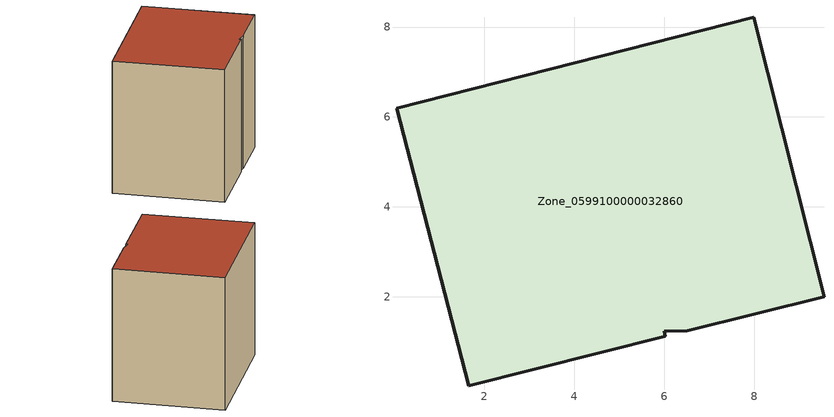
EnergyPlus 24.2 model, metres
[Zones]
Zone_0599100000032860
 floor ground (C_G): 0.05,6.19 7.99,8.22 9.55,2.01 6.51,1.24 6,1.24 6.03,1.12 1.66,0.03 z0
 wall outside (C_F): 6.51,1.24 9.55,2.01 7.99,8.22 0.05,6.19 1.66,0.03 6.03,1.12 6,1.24 6.51,1.24 z0:7.93
 roof outside (C_R): 7.99,8.22 0.05,6.19 1.66,0.03 6.03,1.12 6,1.24 6.51,1.24 9.55,2.01 z7.93
[BUILDING]
Pand.0599100000032860: North Axis=0; Terrain=City; Loads Convergence Tolerance Value=0.04; Temperature Convergence Tolerance Value=0.4; Solar Distribution=FullExterior; Maximum Number of Warmup Days=25; Minimum Number of Warmup Days=1
[Site:Location]
Rotterdam.The.Hague.AP_ZH_NLD Design_Conditions: Latitude=51.96; Longitude=4.45; Time Zone=1; Elevation=-4.5
[SITE:GROUNDTEMPERATURE:BUILDINGSURFACE]
18, 18, 18, 18, 18, 18, 18, 18, 18, 18, 18, 18
[MATERIAL] Thermal Absorptance=0.9; Solar Absorptance=0.7; Visible Absorptance=0.7
Name | Roughness | Thickness | Conductivity | Density | Specific Heat
G.TC.1965-1974 | MediumSmooth | 0.15 | 0.882353 | 540 | 1210
F.TC.1965-1974 | Rough | 0.3 | 0.697674 | 1920 | 840
R.TC.1965-1974 | MediumRough | 0.2 | 0.232558 | 1500 | 1000
[CONSTRUCTION]
C_G: G.TC.1965-1974
C_F: F.TC.1965-1974
C_R: R.TC.1965-1974
[ZONE]
Zone_0599100000032860: Type=1; Multiplier=1; Ceiling Height=Autocalculate; Volume=Autocalculate; Floor Area=autocalculate; Part of Total Floor Area=Yes
[ZONEINFILTRATION:DESIGNFLOWRATE]
Infil_Zone_0599100000032860: Zone or ZoneList or Space or SpaceList=Zone_0599100000032860; Schedule=AlwaysOn; Design Flow Rate Calculation Method=Flow/Area; Flow Rate per Floor Area=0.003; Constant Term Coefficient=1; Temperature Term Coefficient=0; Velocity Term Coefficient=0; Velocity Squared Term Coefficient=0
[HVACTEMPLATE:ZONE:IDEALLOADSAIRSYSTEM]
Zone_0599100000032860: Maximum Heating Supply Air Temperature=50; Minimum Cooling Supply Air Temperature=13; Maximum Heating Supply Air Humidity Ratio=0.0156; Minimum Cooling Supply Air Humidity Ratio=0.0077; Heating Limit=NoLimit; Cooling Limit=NoLimit; Dehumidification Control Type=ConstantSensibleHeatRatio; Cooling Sensible Heat Ratio=0.7; Dehumidification Setpoint=60; Humidification Control Type=None; Humidification Setpoint=30; Outdoor Air Method=None; Outdoor Air Flow Rate per Person=0.00944; Outdoor Air Flow Rate per Zone Floor Area=0; Outdoor Air Flow Rate per Zone=0; Demand Controlled Ventilation Type=None; Outdoor Air Economizer Type=NoEconomizer; Heat Recovery Type=None; Sensible Heat Recovery Effectiveness=0.7; Latent Heat Recovery Effectiveness=0.65
[ZONECONTROL:THERMOSTAT]
ThermostatControl_Zone_0599100000032860: Zone or ZoneList=Zone_0599100000032860; Control Type Schedule=DualSetpointControlType; Control 1=Thermostat_Zone_0599100000032860; Temperature Difference Between Cutout And Setpoint=0
[THERMOSTATSETPOINT:DUALSETPOINT]
Thermostat_Zone_0599100000032860: Heating Setpoint Temperature Schedule=HeatingSetpoint_Zone_0599100000032860; Cooling Setpoint Temperature Schedule=CoolingSetpoint_Zone_0599100000032860
[SCHEDULE:COMPACT]
HeatingSetpoint_Zone_0599100000032860: Through: 12/31, For: AllDays, Until: 24:00, 21
CoolingSetpoint_Zone_0599100000032860: Through: 12/31, For: AllDays, Until: 24:00, 24
DualSetpointControlType: Through: 12/31, For: AllDays, Until: 24:00, 4
AlwaysOn: Through: 12/31, For: AllDays, Until: 24:00, 1
